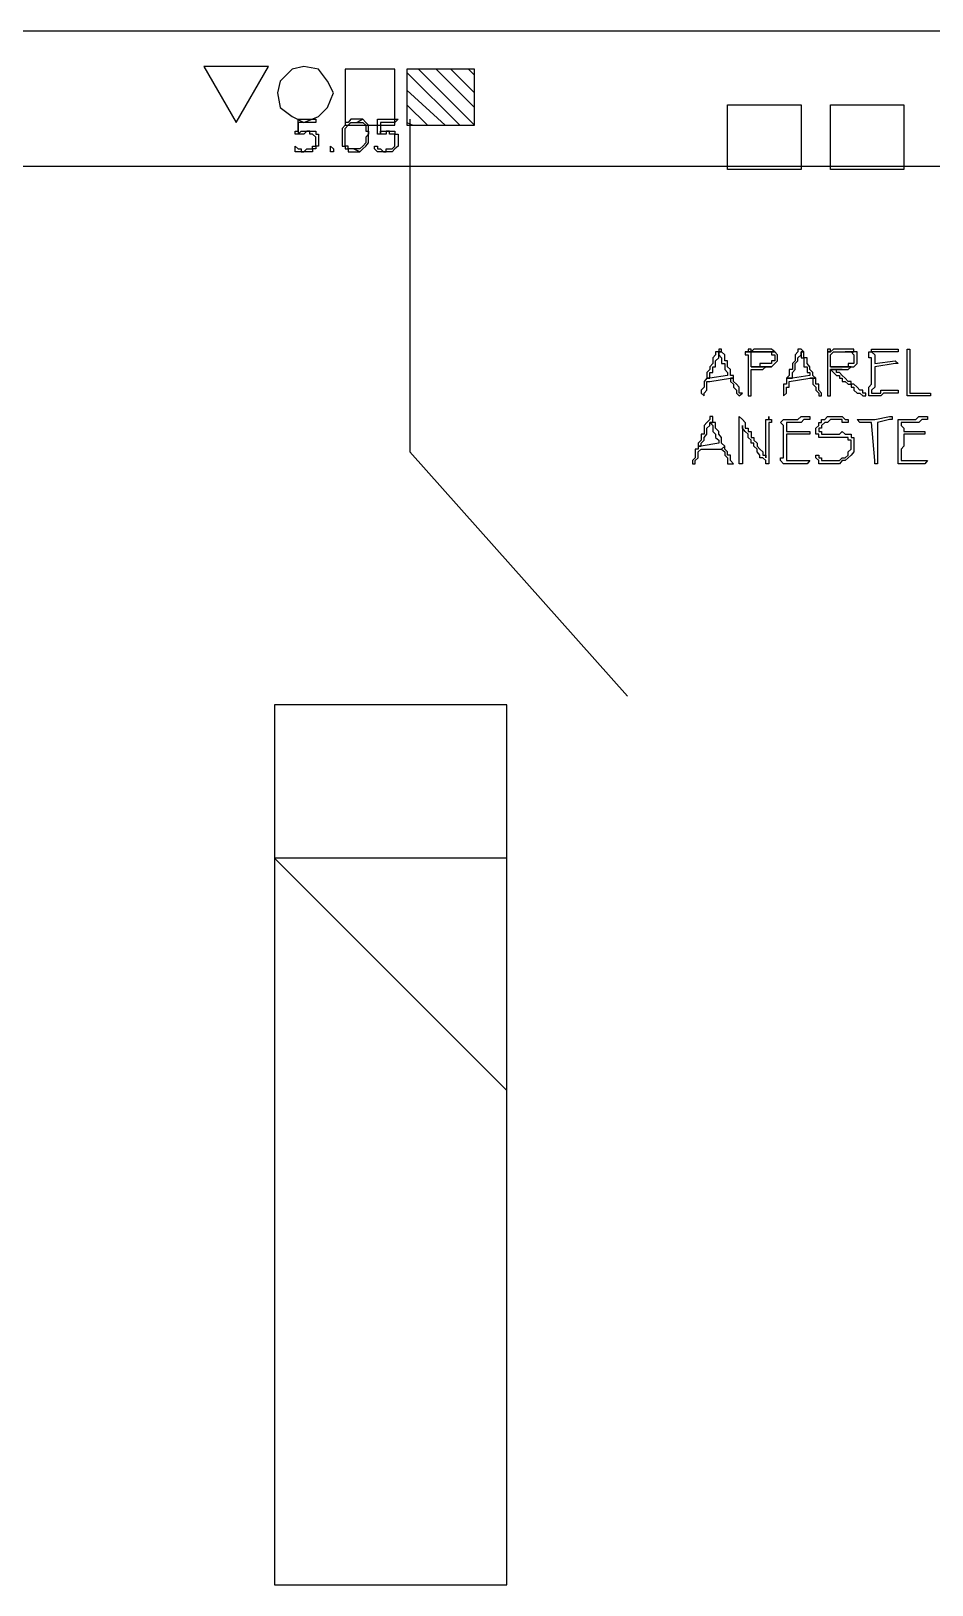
# Model space of a CAD drawing. Header units: millimetres. Extents: x -518.8 to -461.2, y 3.5 to 44.2.
# Drawn here: x -489.562 to -487.612, y 6.607 to 9.969 of the extents above; entities that cross this region are included whole.
import ezdxf

# ---------------------------------------------------------------- set-up
doc = ezdxf.new("R2010")
doc.units = ezdxf.units.MM
doc.header["$MEASUREMENT"] = 0
for name, color, linetype in [('-82', 7, 'Continuous'), ('10', 10, 'Continuous'), ('151', 151, 'Continuous'), ('16', 16, 'Continuous'), ('9', 9, 'Continuous'), ('MYSOLIDS', 7, 'Continuous')]:
    doc.layers.add(name, color=color, linetype=linetype)

msp = doc.modelspace()

# ---------------------------------------------------------------- linework, layer by layer
at = {"layer": '-82'}
for points in [[(-488.7421, 9.7782), (-488.7421, 9.0586), (-488.2714, 8.53), (-488.2714, 8.53), (-488.7421, 9.0586)], [(-489.0354, 8.5112), (-489.0354, 6.6075), (-488.5324, 6.6075), (-488.5324, 8.5112), (-489.0354, 8.5112)], [(-488.5324, 8.1797), (-489.0354, 8.1797), (-489.0354, 8.1797), (-488.5324, 7.6774)]]:
    msp.add_lwpolyline(points, dxfattribs=at)
at = {"layer": '10'}
msp.add_lwpolyline([(-486.3489, 9.9691), (-491.4098, 9.9691)], dxfattribs=at)
at = {"layer": '151'}
for points in [[(-488.0549, 9.8097), (-487.8955, 9.8097), (-487.8955, 9.6699), (-488.0549, 9.6699), (-488.0549, 9.8097)], [(-487.8316, 9.8097), (-487.673, 9.8097), (-487.673, 9.6699), (-487.8316, 9.6699), (-487.8316, 9.8097)]]:
    msp.add_lwpolyline(points, dxfattribs=at)
at = {"layer": '16'}
msp.add_lwpolyline([(-486.2978, 9.6759), (-491.4609, 9.6759)], dxfattribs=at)
at = {"layer": '9'}
for points in [[(-489.1181, 9.7714), (-489.0481, 9.8924), (-489.188, 9.8924), (-489.1181, 9.7714)], [(-488.9714, 9.7714), (-488.9399, 9.7842), (-488.9203, 9.8037), (-488.9075, 9.8353), (-488.9203, 9.8609), (-488.9399, 9.8864), (-488.9714, 9.8924), (-488.997, 9.8864), (-489.0226, 9.8609), (-489.0286, 9.8353), (-489.0226, 9.8037), (-488.997, 9.7842), (-488.9714, 9.7714)], [(-488.882, 9.8864), (-488.882, 9.7654), (-488.7745, 9.7654), (-488.7745, 9.8864), (-488.882, 9.8864)], [(-488.7489, 9.8864), (-488.7489, 9.7654), (-488.6023, 9.7654), (-488.6023, 9.8864), (-488.7489, 9.8864)], [(-488.7233, 9.8864), (-488.6023, 9.7654)], [(-488.685, 9.8864), (-488.6023, 9.8037)], [(-488.6534, 9.8864), (-488.6023, 9.8353)], [(-488.6151, 9.8864), (-488.6023, 9.8736)], [(-488.7489, 9.8797), (-488.6339, 9.7654)], [(-488.7489, 9.8413), (-488.6662, 9.7654)], [(-488.7489, 9.8097), (-488.7038, 9.7654)], [(-488.7489, 9.7714), (-488.7361, 9.7654)]]:
    msp.add_lwpolyline(points, dxfattribs=at)
at = {"layer": 'MYSOLIDS'}
for points in [[(-488.9842, 9.7714), (-488.9842, 9.7714), (-488.9842, 9.7654), (-488.9842, 9.7654), (-488.9842, 9.7586), (-488.9842, 9.7526), (-488.9842, 9.7526), (-488.9842, 9.7526), (-488.9842, 9.7458), (-488.9775, 9.7526), (-488.9775, 9.7526), (-488.9714, 9.7526), (-488.9714, 9.7526), (-488.9714, 9.7526), (-488.9654, 9.7526), (-488.9654, 9.7526), (-488.9654, 9.7526), (-488.9587, 9.7526), (-488.9527, 9.7526), (-488.9527, 9.7526), (-488.9527, 9.7526), (-488.9459, 9.7526), (-488.9459, 9.7458), (-488.9459, 9.7458), (-488.9399, 9.7458), (-488.9399, 9.7398), (-488.9399, 9.7398), (-488.9399, 9.733), (-488.9399, 9.733), (-488.9399, 9.727), (-488.9399, 9.727), (-488.9399, 9.7203), (-488.9399, 9.7203), (-488.9459, 9.7203), (-488.9459, 9.7142), (-488.9459, 9.7142), (-488.9459, 9.7142), (-488.9527, 9.7142), (-488.9527, 9.7082), (-488.9587, 9.7082), (-488.9587, 9.7082), (-488.9654, 9.7082), (-488.9654, 9.7082), (-488.9714, 9.7082), (-488.9714, 9.7082), (-488.9775, 9.7082), (-488.9775, 9.7082), (-488.9842, 9.7082), (-488.9842, 9.7082), (-488.9842, 9.7082), (-488.9902, 9.7082), (-488.9902, 9.7142), (-488.9902, 9.7142), (-488.9902, 9.7203), (-488.9902, 9.7203), (-488.9902, 9.7203), (-488.9902, 9.7203), (-488.9842, 9.7142), (-488.9842, 9.7142), (-488.9842, 9.7142), (-488.9842, 9.7142), (-488.9842, 9.7142), (-488.9775, 9.7142), (-488.9775, 9.7142), (-488.9775, 9.7082), (-488.9714, 9.7082), (-488.9714, 9.7082), (-488.9714, 9.7082), (-488.9654, 9.7142), (-488.9654, 9.7142), (-488.9587, 9.7142), (-488.9587, 9.7142), (-488.9527, 9.7142), (-488.9527, 9.7142), (-488.9527, 9.7203), (-488.9459, 9.7203), (-488.9459, 9.727), (-488.9459, 9.727), (-488.9459, 9.733), (-488.9459, 9.733), (-488.9459, 9.7398), (-488.9459, 9.7398), (-488.9459, 9.7398), (-488.9527, 9.7458), (-488.9527, 9.7458), (-488.9527, 9.7458), (-488.9527, 9.7458), (-488.9587, 9.7458), (-488.9587, 9.7526), (-488.9654, 9.7526), (-488.9654, 9.7526), (-488.9714, 9.7458), (-488.9714, 9.7458), (-488.9714, 9.7458), (-488.9775, 9.7458), (-488.9775, 9.7458), (-488.9842, 9.7458), (-488.9842, 9.7458), (-488.9842, 9.7458), (-488.9842, 9.7458), (-488.9842, 9.7458), (-488.9842, 9.7458), (-488.9902, 9.7458), (-488.9902, 9.7458), (-488.9902, 9.7458), (-488.9902, 9.7526), (-488.9842, 9.7526), (-488.9842, 9.7586), (-488.9842, 9.7586), (-488.9842, 9.7654), (-488.9842, 9.7714), (-488.9842, 9.7714), (-488.9842, 9.7714), (-488.9842, 9.7714), (-488.9842, 9.7782), (-488.9842, 9.7782), (-488.9842, 9.7782), (-488.9775, 9.7782), (-488.9775, 9.7782), (-488.9714, 9.7782), (-488.9714, 9.7782), (-488.9654, 9.7782), (-488.9654, 9.7782), (-488.9587, 9.7782), (-488.9587, 9.7782), (-488.9527, 9.7782), (-488.9527, 9.7782), (-488.9459, 9.7782), (-488.9459, 9.7782), (-488.9459, 9.7782), (-488.9459, 9.7782), (-488.9459, 9.7782), (-488.9459, 9.7782), (-488.9459, 9.7782), (-488.9459, 9.7782), (-488.9459, 9.7714), (-488.9459, 9.7714), (-488.9527, 9.7714), (-488.9527, 9.7714), (-488.9587, 9.7714), (-488.9587, 9.7714), (-488.9654, 9.7714), (-488.9714, 9.7714), (-488.9714, 9.7714), (-488.9775, 9.7714), (-488.9775, 9.7714), (-488.9842, 9.7714), (-488.9842, 9.7714), (-488.9842, 9.7714), (-488.9842, 9.7714)], [(-488.8572, 9.7782), (-488.8572, 9.7782), (-488.8632, 9.7782), (-488.8632, 9.7782), (-488.8699, 9.7782), (-488.8699, 9.7782), (-488.876, 9.7714), (-488.876, 9.7714), (-488.882, 9.7714), (-488.882, 9.7654), (-488.882, 9.7654), (-488.882, 9.7654), (-488.8887, 9.7586), (-488.8887, 9.7586), (-488.8887, 9.7586), (-488.8887, 9.7526), (-488.8887, 9.7526), (-488.8887, 9.7458), (-488.8887, 9.7458), (-488.8887, 9.7398), (-488.8887, 9.7398), (-488.8887, 9.733), (-488.8887, 9.733), (-488.8887, 9.727), (-488.8887, 9.727), (-488.8887, 9.7203), (-488.882, 9.7203), (-488.882, 9.7203), (-488.882, 9.7142), (-488.882, 9.7142), (-488.876, 9.7142), (-488.876, 9.7082), (-488.8699, 9.7082), (-488.8699, 9.7082), (-488.8699, 9.7082), (-488.8632, 9.7082), (-488.8632, 9.7082), (-488.8572, 9.7082), (-488.8572, 9.7082), (-488.8504, 9.7082), (-488.8504, 9.7082), (-488.8504, 9.7082), (-488.8632, 9.7142), (-488.8632, 9.7142), (-488.8632, 9.7142), (-488.8699, 9.7142), (-488.8699, 9.7142), (-488.876, 9.7142), (-488.876, 9.7142), (-488.876, 9.7203), (-488.882, 9.7203), (-488.882, 9.727), (-488.882, 9.727), (-488.882, 9.727), (-488.882, 9.733), (-488.882, 9.7398), (-488.882, 9.7398), (-488.882, 9.7398), (-488.882, 9.7458), (-488.882, 9.7458), (-488.882, 9.7526), (-488.882, 9.7526), (-488.882, 9.7586), (-488.882, 9.7586), (-488.876, 9.7654), (-488.876, 9.7654), (-488.876, 9.7654), (-488.876, 9.7654), (-488.8699, 9.7714), (-488.8699, 9.7714), (-488.8699, 9.7714), (-488.8632, 9.7714), (-488.8632, 9.7714), (-488.8572, 9.7714), (-488.8444, 9.7782), (-488.8444, 9.7782), (-488.8444, 9.7782), (-488.8504, 9.7782), (-488.8504, 9.7782), (-488.8572, 9.7782), (-488.8572, 9.7782)], [(-488.8444, 9.7782), (-488.8572, 9.7714), (-488.8572, 9.7714), (-488.8504, 9.7714), (-488.8504, 9.7714), (-488.8444, 9.7714), (-488.8444, 9.7714), (-488.8376, 9.7654), (-488.8376, 9.7654), (-488.8376, 9.7654), (-488.8376, 9.7586), (-488.8376, 9.7586), (-488.8376, 9.7526), (-488.8316, 9.7526), (-488.8316, 9.7458), (-488.8316, 9.7458), (-488.8316, 9.7458), (-488.8376, 9.7398), (-488.8376, 9.7398), (-488.8376, 9.733), (-488.8376, 9.733), (-488.8376, 9.733), (-488.8376, 9.727), (-488.8376, 9.727), (-488.8444, 9.7203), (-488.8444, 9.7203), (-488.8444, 9.7203), (-488.8504, 9.7142), (-488.8504, 9.7142), (-488.8504, 9.7142), (-488.8572, 9.7142), (-488.8572, 9.7142), (-488.8632, 9.7142), (-488.8504, 9.7082), (-488.8444, 9.7142), (-488.8444, 9.7142), (-488.8444, 9.7142), (-488.8376, 9.7203), (-488.8376, 9.7203), (-488.8376, 9.7203), (-488.8316, 9.727), (-488.8316, 9.727), (-488.8316, 9.733), (-488.8316, 9.733), (-488.8316, 9.7398), (-488.8316, 9.7398), (-488.8316, 9.7458), (-488.8316, 9.7458), (-488.8316, 9.7526), (-488.8316, 9.7526), (-488.8316, 9.7586), (-488.8316, 9.7586), (-488.8316, 9.7654), (-488.8316, 9.7654), (-488.8376, 9.7714), (-488.8376, 9.7714), (-488.8376, 9.7714), (-488.8376, 9.7714), (-488.8444, 9.7782), (-488.8444, 9.7782)], [(-488.806, 9.7714), (-488.806, 9.7714), (-488.806, 9.7654), (-488.806, 9.7654), (-488.806, 9.7586), (-488.806, 9.7526), (-488.806, 9.7526), (-488.806, 9.7526), (-488.806, 9.7458), (-488.806, 9.7526), (-488.806, 9.7526), (-488.7993, 9.7526), (-488.7993, 9.7526), (-488.7933, 9.7526), (-488.7933, 9.7526), (-488.7865, 9.7526), (-488.7865, 9.7526), (-488.7865, 9.7526), (-488.7805, 9.7526), (-488.7805, 9.7526), (-488.7745, 9.7526), (-488.7745, 9.7526), (-488.7745, 9.7458), (-488.7677, 9.7458), (-488.7677, 9.7458), (-488.7677, 9.7398), (-488.7677, 9.7398), (-488.7677, 9.733), (-488.7677, 9.733), (-488.7677, 9.727), (-488.7677, 9.727), (-488.7677, 9.7203), (-488.7677, 9.7203), (-488.7677, 9.7203), (-488.7745, 9.7142), (-488.7745, 9.7142), (-488.7745, 9.7142), (-488.7745, 9.7142), (-488.7805, 9.7082), (-488.7805, 9.7082), (-488.7865, 9.7082), (-488.7865, 9.7082), (-488.7933, 9.7082), (-488.7933, 9.7082), (-488.7993, 9.7082), (-488.7993, 9.7082), (-488.806, 9.7082), (-488.806, 9.7082), (-488.8121, 9.7082), (-488.8121, 9.7082), (-488.8121, 9.7082), (-488.8188, 9.7142), (-488.8188, 9.7142), (-488.8188, 9.7203), (-488.8188, 9.7203), (-488.8121, 9.7203), (-488.8121, 9.7203), (-488.8121, 9.7142), (-488.8121, 9.7142), (-488.8121, 9.7142), (-488.8121, 9.7142), (-488.806, 9.7142), (-488.806, 9.7142), (-488.806, 9.7142), (-488.7993, 9.7082), (-488.7993, 9.7082), (-488.7993, 9.7082), (-488.7933, 9.7082), (-488.7933, 9.7142), (-488.7865, 9.7142), (-488.7865, 9.7142), (-488.7805, 9.7142), (-488.7805, 9.7142), (-488.7805, 9.7142), (-488.7745, 9.7203), (-488.7745, 9.7203), (-488.7745, 9.727), (-488.7745, 9.727), (-488.7745, 9.733), (-488.7745, 9.733), (-488.7745, 9.7398), (-488.7745, 9.7398), (-488.7745, 9.7398), (-488.7745, 9.7458), (-488.7745, 9.7458), (-488.7805, 9.7458), (-488.7805, 9.7458), (-488.7865, 9.7458), (-488.7865, 9.7526), (-488.7865, 9.7526), (-488.7933, 9.7526), (-488.7933, 9.7458), (-488.7993, 9.7458), (-488.7993, 9.7458), (-488.7993, 9.7458), (-488.806, 9.7458), (-488.806, 9.7458), (-488.806, 9.7458), (-488.8121, 9.7458), (-488.8121, 9.7458), (-488.8121, 9.7458), (-488.8121, 9.7458), (-488.8121, 9.7458), (-488.8121, 9.7458), (-488.8121, 9.7458), (-488.8121, 9.7526), (-488.8121, 9.7526), (-488.8121, 9.7586), (-488.8121, 9.7586), (-488.8121, 9.7654), (-488.8121, 9.7714), (-488.8121, 9.7714), (-488.8121, 9.7714), (-488.8121, 9.7714), (-488.8121, 9.7782), (-488.8121, 9.7782), (-488.806, 9.7782), (-488.806, 9.7782), (-488.7993, 9.7782), (-488.7993, 9.7782), (-488.7933, 9.7782), (-488.7933, 9.7782), (-488.7865, 9.7782), (-488.7865, 9.7782), (-488.7805, 9.7782), (-488.7805, 9.7782), (-488.7805, 9.7782), (-488.7745, 9.7782), (-488.7745, 9.7782), (-488.7745, 9.7782), (-488.7677, 9.7782), (-488.7677, 9.7782), (-488.7677, 9.7782), (-488.7677, 9.7782), (-488.7677, 9.7782), (-488.7745, 9.7714), (-488.7745, 9.7714), (-488.7745, 9.7714), (-488.7805, 9.7714), (-488.7805, 9.7714), (-488.7865, 9.7714), (-488.7933, 9.7714), (-488.7993, 9.7714), (-488.7993, 9.7714), (-488.806, 9.7714), (-488.806, 9.7714), (-488.806, 9.7714), (-488.806, 9.7714), (-488.806, 9.7714), (-488.806, 9.7714)], [(-488.9143, 9.7082), (-488.9143, 9.7082), (-488.9143, 9.7082), (-488.9143, 9.7142), (-488.9143, 9.7142), (-488.9143, 9.7142), (-488.9143, 9.7142), (-488.9143, 9.7203), (-488.9143, 9.7203), (-488.9075, 9.7142), (-488.9075, 9.7142), (-488.9075, 9.7142), (-488.9075, 9.7142), (-488.9075, 9.7082), (-488.9075, 9.7082), (-488.9143, 9.7082), (-488.9143, 9.7082), (-488.9143, 9.7082), (-488.9143, 9.7082), (-488.9143, 9.7082)], [(-488.0737, 9.2812), (-488.0737, 9.2812), (-488.0737, 9.2812), (-488.0737, 9.2812), (-488.0737, 9.2751), (-488.0805, 9.2751), (-488.0805, 9.2684), (-488.0865, 9.2624), (-488.0865, 9.2556), (-488.0865, 9.2496), (-488.0933, 9.2428), (-488.0933, 9.2368), (-488.0933, 9.2368), (-488.0933, 9.2368), (-488.0993, 9.2308), (-488.0993, 9.224), (-488.0993, 9.218), (-488.0933, 9.218), (-488.0933, 9.224), (-488.0933, 9.2308), (-488.0865, 9.2308), (-488.0865, 9.2368), (-488.0865, 9.2428), (-488.0865, 9.2428), (-488.0805, 9.2428), (-488.0805, 9.2496), (-488.0805, 9.2556), (-488.0805, 9.2556), (-488.0737, 9.2624), (-488.0737, 9.2684), (-488.0737, 9.2751), (-488.0677, 9.2751), (-488.0677, 9.2751), (-488.0677, 9.2812), (-488.0737, 9.2812), (-488.0737, 9.2812)], [(-488.0098, 9.2812), (-488.0098, 9.2812), (-488.0098, 9.2751), (-488.0166, 9.2751), (-488.0166, 9.2751), (-487.9722, 9.2751), (-487.9722, 9.2751), (-487.9654, 9.2751), (-487.9594, 9.2751), (-487.9594, 9.2684), (-487.9594, 9.2684), (-487.9527, 9.2684), (-487.9527, 9.2624), (-487.9527, 9.2624), (-487.9527, 9.2556), (-487.9594, 9.2556), (-487.9594, 9.2496), (-487.9654, 9.2496), (-487.9654, 9.2496), (-487.9722, 9.2496), (-487.9722, 9.2496), (-487.9782, 9.2496), (-487.985, 9.2496), (-487.985, 9.2428), (-487.991, 9.2428), (-487.9978, 9.2428), (-488.0038, 9.2428), (-487.9594, 9.2428), (-487.9594, 9.2428), (-487.9527, 9.2496), (-487.9527, 9.2496), (-487.9466, 9.2556), (-487.9466, 9.2556), (-487.9466, 9.2624), (-487.9466, 9.2684), (-487.9466, 9.2684), (-487.9527, 9.2751), (-487.9527, 9.2751), (-487.9527, 9.2751), (-488.0038, 9.2751), (-488.0038, 9.2812), (-488.0098, 9.2812), (-488.0098, 9.2812)], [(-487.9722, 9.2812), (-487.9782, 9.2812), (-487.985, 9.2812), (-487.985, 9.2812), (-487.991, 9.2812), (-487.9978, 9.2812), (-487.9978, 9.2812), (-488.0038, 9.2751), (-487.9527, 9.2751), (-487.9594, 9.2812), (-487.9654, 9.2812), (-487.9654, 9.2812), (-487.9722, 9.2812), (-487.9722, 9.2812)], [(-487.8955, 9.2812), (-487.8955, 9.2812), (-487.8955, 9.2812), (-487.9023, 9.2812), (-487.9023, 9.2751), (-487.9023, 9.2751), (-487.9083, 9.2684), (-487.9083, 9.2624), (-487.9083, 9.2556), (-487.9143, 9.2496), (-487.9143, 9.2428), (-487.9143, 9.2368), (-487.9143, 9.2368), (-487.9211, 9.2368), (-487.9211, 9.2308), (-487.9211, 9.224), (-487.9271, 9.218), (-487.9143, 9.218), (-487.9143, 9.224), (-487.9143, 9.2308), (-487.9143, 9.2308), (-487.9083, 9.2368), (-487.9083, 9.2428), (-487.9083, 9.2428), (-487.9083, 9.2428), (-487.9083, 9.2496), (-487.9023, 9.2556), (-487.9023, 9.2556), (-487.9023, 9.2624), (-487.8955, 9.2684), (-487.8955, 9.2751), (-487.8895, 9.2751), (-487.8895, 9.2751), (-487.8955, 9.2812), (-487.8955, 9.2812), (-487.8955, 9.2812)], [(-487.8, 9.2812), (-487.8, 9.2812), (-487.8, 9.2812), (-487.8068, 9.2812), (-487.8128, 9.2812), (-487.8128, 9.2812), (-487.8128, 9.2812), (-487.8188, 9.2812), (-487.8256, 9.2812), (-487.8316, 9.2751), (-487.8384, 9.2751), (-487.8384, 9.1857), (-487.8384, 9.1797), (-487.8316, 9.1797), (-487.8316, 9.1797), (-487.8316, 9.1857), (-487.8316, 9.1857), (-487.8316, 9.2368), (-487.8068, 9.2368), (-487.8, 9.2368), (-487.8, 9.2368), (-487.794, 9.2368), (-487.7872, 9.2428), (-487.7872, 9.2428), (-487.8316, 9.2428), (-487.8316, 9.2684), (-487.8316, 9.2684), (-487.8256, 9.2751), (-487.8188, 9.2751), (-487.8128, 9.2751), (-487.8128, 9.2751), (-487.8068, 9.2751), (-487.8, 9.2751), (-487.8, 9.2751), (-487.7812, 9.2751), (-487.7812, 9.2751), (-487.7812, 9.2812), (-487.7872, 9.2812), (-487.794, 9.2812), (-487.8, 9.2812), (-487.8, 9.2812)], [(-487.8316, 9.2812), (-487.8384, 9.2812), (-487.8384, 9.2751), (-487.8316, 9.2751), (-487.8316, 9.2812), (-487.8316, 9.2812), (-487.8316, 9.2812)], [(-487.7361, 9.2496), (-487.6918, 9.2556), (-487.6918, 9.2556), (-487.6918, 9.2556), (-487.6918, 9.2556), (-487.6857, 9.2496), (-487.6857, 9.2496), (-487.6918, 9.2496), (-487.6918, 9.2496), (-487.6918, 9.2496), (-487.6918, 9.2496), (-487.7361, 9.2428), (-487.7361, 9.2368), (-487.7361, 9.2368), (-487.7361, 9.2368), (-487.7361, 9.2368), (-487.7361, 9.2308), (-487.7361, 9.2308), (-487.7361, 9.224), (-487.7361, 9.218), (-487.7361, 9.218), (-487.7361, 9.2112), (-487.7361, 9.2112), (-487.7361, 9.2052), (-487.7361, 9.1985), (-487.7429, 9.1924), (-487.7429, 9.1857), (-487.7429, 9.1857), (-487.7361, 9.1857), (-487.7301, 9.1857), (-487.7233, 9.1857), (-487.7233, 9.1924), (-487.7173, 9.1924), (-487.7113, 9.1924), (-487.7113, 9.1924), (-487.7045, 9.1924), (-487.6985, 9.1924), (-487.6985, 9.1924), (-487.6918, 9.1924), (-487.6918, 9.1924), (-487.6857, 9.1924), (-487.6857, 9.1924), (-487.6857, 9.1857), (-487.6857, 9.1857), (-487.6857, 9.1857), (-487.6918, 9.1857), (-487.6985, 9.1857), (-487.6985, 9.1857), (-487.7045, 9.1857), (-487.7045, 9.1857), (-487.7113, 9.1857), (-487.7173, 9.1857), (-487.7233, 9.1797), (-487.7233, 9.1797), (-487.7301, 9.1797), (-487.7361, 9.1797), (-487.7361, 9.1797), (-487.7429, 9.1797), (-487.7429, 9.1797), (-487.7489, 9.1797), (-487.7489, 9.1797), (-487.7489, 9.1857), (-487.7489, 9.1857), (-487.7489, 9.1924), (-487.7489, 9.1924), (-487.7489, 9.1985), (-487.7489, 9.1985), (-487.7429, 9.2052), (-487.7429, 9.2112), (-487.7429, 9.218), (-487.7429, 9.218), (-487.7429, 9.224), (-487.7429, 9.2308), (-487.7429, 9.2308), (-487.7429, 9.2368), (-487.7429, 9.2428), (-487.7429, 9.2428), (-487.7429, 9.2496), (-487.7429, 9.2556), (-487.7429, 9.2624), (-487.7489, 9.2624), (-487.7489, 9.2684), (-487.7489, 9.2751), (-487.7489, 9.2751), (-487.7489, 9.2751), (-487.7429, 9.2751), (-487.7429, 9.2751), (-487.7429, 9.2812), (-487.7429, 9.2812), (-487.7361, 9.2812), (-487.7301, 9.2812), (-487.7233, 9.2812), (-487.7233, 9.2812), (-487.7233, 9.2812), (-487.7173, 9.2812), (-487.7173, 9.2812), (-487.7113, 9.2812), (-487.7045, 9.2812), (-487.6985, 9.2812), (-487.6985, 9.2812), (-487.6918, 9.2812), (-487.6918, 9.2812), (-487.6918, 9.2812), (-487.6857, 9.2812), (-487.6857, 9.2812), (-487.6857, 9.2812), (-487.6857, 9.2812), (-487.6857, 9.2751), (-487.6857, 9.2751), (-487.6918, 9.2751), (-487.6918, 9.2751), (-487.6985, 9.2751), (-487.7045, 9.2751), (-487.7113, 9.2751), (-487.7173, 9.2751), (-487.7233, 9.2751), (-487.7301, 9.2751), (-487.7301, 9.2751), (-487.7361, 9.2751), (-487.7429, 9.2751), (-487.7361, 9.2684), (-487.7361, 9.2624), (-487.7361, 9.2624), (-487.7361, 9.2556), (-487.7361, 9.2496), (-487.7361, 9.2496), (-487.7361, 9.2496), (-487.7361, 9.2496), (-487.7361, 9.2496)], [(-487.6602, 9.1857), (-487.6534, 9.1857), (-487.6474, 9.1857), (-487.6474, 9.1857), (-487.6406, 9.1857), (-487.6346, 9.1857), (-487.6346, 9.1857), (-487.6278, 9.1857), (-487.6218, 9.1857), (-487.6158, 9.1857), (-487.6158, 9.1857), (-487.6158, 9.1857), (-487.6158, 9.1857), (-487.6158, 9.1857), (-487.6158, 9.1857), (-487.6158, 9.1857), (-487.6158, 9.1797), (-487.6218, 9.1797), (-487.6278, 9.1797), (-487.6278, 9.1797), (-487.6278, 9.1797), (-487.6346, 9.1797), (-487.6406, 9.1797), (-487.6474, 9.1797), (-487.6474, 9.1797), (-487.6534, 9.1797), (-487.6602, 9.1797), (-487.6602, 9.1797), (-487.6602, 9.1797), (-487.6662, 9.1797), (-487.6662, 9.1797), (-487.6662, 9.1857), (-487.6662, 9.1857), (-487.6662, 9.1924), (-487.6662, 9.1924), (-487.6662, 9.1924), (-487.6662, 9.1985), (-487.6662, 9.2052), (-487.6662, 9.2112), (-487.6662, 9.2112), (-487.6662, 9.218), (-487.6662, 9.224), (-487.6662, 9.224), (-487.6662, 9.2308), (-487.6662, 9.2368), (-487.6662, 9.2368), (-487.6662, 9.2428), (-487.6662, 9.2496), (-487.6662, 9.2496), (-487.6662, 9.2556), (-487.6662, 9.2624), (-487.6662, 9.2684), (-487.6662, 9.2684), (-487.6662, 9.2751), (-487.6662, 9.2751), (-487.6662, 9.2812), (-487.6662, 9.2812), (-487.6602, 9.2812), (-487.6602, 9.2812), (-487.6602, 9.2812), (-487.6602, 9.2812), (-487.6602, 9.2751), (-487.6602, 9.2751), (-487.6602, 9.2751), (-487.6602, 9.2684), (-487.6602, 9.2624), (-487.6602, 9.2624), (-487.6602, 9.2556), (-487.6602, 9.2496), (-487.6602, 9.2496), (-487.6602, 9.2428), (-487.6602, 9.2368), (-487.6602, 9.2308), (-487.6602, 9.2308), (-487.6602, 9.224), (-487.6602, 9.224), (-487.6602, 9.218), (-487.6602, 9.2112), (-487.6602, 9.2052), (-487.6602, 9.2052), (-487.6602, 9.2052), (-487.6602, 9.1985), (-487.6602, 9.1924), (-487.6602, 9.1857), (-487.6602, 9.1857), (-487.6602, 9.1857), (-487.6602, 9.1857), (-487.6602, 9.1857)], [(-488.0677, 9.2751), (-488.0737, 9.2751), (-488.0737, 9.2684), (-488.0677, 9.2624), (-488.0677, 9.2624), (-488.0677, 9.2556), (-488.0677, 9.2496), (-488.0609, 9.2496), (-488.0609, 9.2428), (-488.0609, 9.2428), (-488.0609, 9.2368), (-488.0549, 9.2308), (-488.0549, 9.2308), (-488.0549, 9.224), (-488.0933, 9.218), (-488.0993, 9.218), (-488.0993, 9.218), (-488.1053, 9.2112), (-488.1053, 9.2052), (-488.1053, 9.2052), (-488.1053, 9.2052), (-488.1053, 9.1985), (-488.1121, 9.1924), (-488.1121, 9.1857), (-488.1121, 9.1857), (-488.1121, 9.1857), (-488.1053, 9.1797), (-488.1053, 9.1797), (-488.1053, 9.1857), (-488.1053, 9.1857), (-488.0993, 9.1924), (-488.0993, 9.1985), (-488.0993, 9.1985), (-488.0993, 9.2052), (-488.0993, 9.2112), (-488.0933, 9.2112), (-488.0481, 9.218), (-488.0421, 9.218), (-488.0421, 9.224), (-488.0481, 9.224), (-488.0481, 9.2308), (-488.0481, 9.2368), (-488.0481, 9.2368), (-488.0549, 9.2428), (-488.0549, 9.2428), (-488.0549, 9.2496), (-488.0549, 9.2556), (-488.0609, 9.2556), (-488.0609, 9.2624), (-488.0609, 9.2624), (-488.0609, 9.2624), (-488.0609, 9.2684), (-488.0677, 9.2751), (-488.0677, 9.2751)], [(-488.0166, 9.2751), (-488.0166, 9.2684), (-488.0098, 9.2684), (-488.0098, 9.2684), (-488.0098, 9.2624), (-488.0098, 9.2556), (-488.0098, 9.2496), (-488.0098, 9.2496), (-488.0098, 9.2428), (-488.0098, 9.2368), (-488.0098, 9.2368), (-488.0098, 9.2308), (-488.0098, 9.224), (-488.0098, 9.218), (-488.0098, 9.218), (-488.0098, 9.2112), (-488.0098, 9.2052), (-488.0098, 9.1985), (-488.0098, 9.1985), (-488.0098, 9.1924), (-488.0098, 9.1857), (-488.0098, 9.1857), (-488.0098, 9.1797), (-488.0098, 9.1797), (-488.0038, 9.1797), (-488.0038, 9.1857), (-488.0038, 9.1857), (-488.0038, 9.1924), (-488.0038, 9.1985), (-488.0038, 9.1985), (-488.0038, 9.2052), (-488.0038, 9.2112), (-488.0038, 9.2112), (-488.0038, 9.218), (-488.0038, 9.224), (-488.0038, 9.2308), (-488.0038, 9.2308), (-488.0038, 9.2368), (-488.0038, 9.2368), (-488.0038, 9.2368), (-487.9978, 9.2368), (-487.9978, 9.2368), (-487.991, 9.2368), (-487.985, 9.2368), (-487.9782, 9.2368), (-487.9722, 9.2428), (-487.9722, 9.2428), (-487.9654, 9.2428), (-487.9654, 9.2428), (-487.9594, 9.2428), (-488.0038, 9.2428), (-488.0038, 9.2496), (-488.0038, 9.2496), (-488.0038, 9.2556), (-488.0038, 9.2556), (-488.0038, 9.2624), (-488.0038, 9.2684), (-488.0038, 9.2684), (-488.0038, 9.2751), (-487.9978, 9.2751), (-487.991, 9.2751), (-487.985, 9.2751), (-487.985, 9.2751), (-487.985, 9.2751), (-487.9782, 9.2751), (-487.9722, 9.2751), (-488.0166, 9.2751), (-488.0166, 9.2751)], [(-487.8895, 9.2751), (-487.8955, 9.2751), (-487.8955, 9.2684), (-487.8955, 9.2624), (-487.8895, 9.2624), (-487.8895, 9.2556), (-487.8895, 9.2496), (-487.8895, 9.2496), (-487.8895, 9.2428), (-487.8827, 9.2428), (-487.8827, 9.2368), (-487.8827, 9.2308), (-487.8767, 9.2308), (-487.8767, 9.224), (-487.9143, 9.218), (-487.9271, 9.218), (-487.9271, 9.218), (-487.9271, 9.2112), (-487.9271, 9.2052), (-487.9339, 9.2052), (-487.9339, 9.2052), (-487.9339, 9.1985), (-487.9339, 9.1924), (-487.9339, 9.1857), (-487.9339, 9.1857), (-487.9339, 9.1857), (-487.9339, 9.1797), (-487.9339, 9.1797), (-487.9271, 9.1857), (-487.9271, 9.1857), (-487.9271, 9.1924), (-487.9271, 9.1985), (-487.9211, 9.1985), (-487.9211, 9.2052), (-487.9211, 9.2112), (-487.9211, 9.2112), (-487.8767, 9.218), (-487.8639, 9.218), (-487.8699, 9.224), (-487.8699, 9.224), (-487.8699, 9.2308), (-487.8767, 9.2368), (-487.8767, 9.2368), (-487.8767, 9.2428), (-487.8767, 9.2428), (-487.8827, 9.2496), (-487.8827, 9.2556), (-487.8827, 9.2556), (-487.8827, 9.2624), (-487.8827, 9.2624), (-487.8895, 9.2624), (-487.8895, 9.2684), (-487.8895, 9.2751), (-487.8895, 9.2751)], [(-487.7812, 9.2751), (-487.8, 9.2751), (-487.794, 9.2751), (-487.794, 9.2751), (-487.7872, 9.2751), (-487.7812, 9.2684), (-487.7812, 9.2684), (-487.7812, 9.2684), (-487.7812, 9.2624), (-487.7812, 9.2624), (-487.7812, 9.2556), (-487.7812, 9.2496), (-487.7872, 9.2496), (-487.794, 9.2496), (-487.794, 9.2496), (-487.794, 9.2428), (-487.8, 9.2428), (-487.8, 9.2428), (-487.8068, 9.2428), (-487.8128, 9.2428), (-487.8188, 9.2428), (-487.8256, 9.2428), (-487.8316, 9.2428), (-487.7872, 9.2428), (-487.7812, 9.2428), (-487.7812, 9.2428), (-487.7812, 9.2428), (-487.7745, 9.2496), (-487.7745, 9.2496), (-487.7745, 9.2556), (-487.7745, 9.2624), (-487.7745, 9.2624), (-487.7745, 9.2684), (-487.7745, 9.2751), (-487.7812, 9.2751), (-487.7812, 9.2751)], [(-488.0421, 9.218), (-488.0481, 9.218), (-488.0481, 9.218), (-488.0481, 9.2112), (-488.0421, 9.2052), (-488.0421, 9.1985), (-488.0421, 9.1985), (-488.0354, 9.1924), (-488.0354, 9.1857), (-488.0354, 9.1857), (-488.0293, 9.1797), (-488.0293, 9.1797), (-488.0293, 9.1797), (-488.0226, 9.1857), (-488.0293, 9.1857), (-488.0293, 9.1924), (-488.0293, 9.1985), (-488.0354, 9.2052), (-488.0354, 9.2052), (-488.0421, 9.2112), (-488.0421, 9.218), (-488.0421, 9.218)], [(-487.8639, 9.218), (-487.8767, 9.218), (-487.8699, 9.218), (-487.8699, 9.2112), (-487.8699, 9.2052), (-487.8639, 9.1985), (-487.8639, 9.1985), (-487.8639, 9.1924), (-487.8572, 9.1857), (-487.8572, 9.1857), (-487.8572, 9.1797), (-487.8511, 9.1797), (-487.8511, 9.1797), (-487.8511, 9.1857), (-487.8511, 9.1857), (-487.8572, 9.1924), (-487.8572, 9.1985), (-487.8572, 9.2052), (-487.8639, 9.2052), (-487.8639, 9.2112), (-487.8639, 9.218), (-487.8639, 9.218)], [(-487.8068, 9.2368), (-487.8316, 9.2368), (-487.8256, 9.2308), (-487.8256, 9.2308), (-487.8188, 9.224), (-487.8128, 9.224), (-487.8128, 9.218), (-487.8068, 9.218), (-487.8068, 9.2112), (-487.8, 9.2112), (-487.794, 9.2052), (-487.794, 9.2052), (-487.7872, 9.2052), (-487.7872, 9.1985), (-487.7812, 9.1985), (-487.7812, 9.1924), (-487.7812, 9.1924), (-487.7745, 9.1857), (-487.7684, 9.1857), (-487.7617, 9.1797), (-487.7617, 9.1797), (-487.7557, 9.1797), (-487.7557, 9.1797), (-487.7557, 9.1797), (-487.7557, 9.1797), (-487.7557, 9.1797), (-487.7557, 9.1857), (-487.7617, 9.1857), (-487.7617, 9.1857), (-487.7617, 9.1924), (-487.7684, 9.1924), (-487.7684, 9.1924), (-487.7745, 9.1985), (-487.7745, 9.1985), (-487.7812, 9.2052), (-487.7872, 9.2052), (-487.7872, 9.2112), (-487.794, 9.2112), (-487.794, 9.2112), (-487.8, 9.218), (-487.8, 9.218), (-487.8068, 9.224), (-487.8068, 9.224), (-487.8128, 9.2308), (-487.8188, 9.2308), (-487.8188, 9.2368), (-487.8188, 9.2368), (-487.8128, 9.2368), (-487.8068, 9.2368), (-487.8068, 9.2368)], [(-488.0865, 9.1225), (-488.0933, 9.1225), (-488.0933, 9.1225), (-488.0865, 9.1157), (-488.0865, 9.1097), (-488.0865, 9.1097), (-488.0865, 9.103), (-488.0805, 9.0969), (-488.0805, 9.0969), (-488.0805, 9.0902), (-488.0805, 9.0902), (-488.0737, 9.0842), (-488.0737, 9.0774), (-488.0737, 9.0774), (-488.1121, 9.0714), (-488.1181, 9.0714), (-488.1181, 9.0646), (-488.1248, 9.0646), (-488.1248, 9.0586), (-488.1248, 9.0518), (-488.1248, 9.0518), (-488.1248, 9.0458), (-488.1308, 9.0398), (-488.1308, 9.0398), (-488.1308, 9.0398), (-488.1308, 9.033), (-488.1248, 9.033), (-488.1248, 9.033), (-488.1248, 9.033), (-488.1248, 9.0398), (-488.1181, 9.0458), (-488.1181, 9.0458), (-488.1181, 9.0518), (-488.1181, 9.0586), (-488.1181, 9.0586), (-488.1121, 9.0646), (-488.0677, 9.0646), (-488.0609, 9.0714), (-488.0609, 9.0714), (-488.0677, 9.0774), (-488.0677, 9.0842), (-488.0677, 9.0842), (-488.0677, 9.0902), (-488.0737, 9.0969), (-488.0737, 9.0969), (-488.0737, 9.103), (-488.0737, 9.103), (-488.0805, 9.1097), (-488.0805, 9.1097), (-488.0805, 9.1097), (-488.0805, 9.1157), (-488.0805, 9.1225), (-488.0865, 9.1225), (-488.0865, 9.1225)], [(-488.0933, 9.1353), (-488.0933, 9.1353), (-488.0933, 9.1353), (-488.0933, 9.1285), (-488.0933, 9.1285), (-488.0993, 9.1225), (-488.0993, 9.1225), (-488.1053, 9.1157), (-488.1053, 9.1097), (-488.1053, 9.0969), (-488.1121, 9.0969), (-488.1121, 9.0902), (-488.1121, 9.0902), (-488.1121, 9.0842), (-488.1181, 9.0774), (-488.1181, 9.0774), (-488.1181, 9.0714), (-488.1121, 9.0714), (-488.1121, 9.0774), (-488.1121, 9.0774), (-488.1053, 9.0842), (-488.1053, 9.0902), (-488.1053, 9.0902), (-488.1053, 9.0902), (-488.0993, 9.0969), (-488.0993, 9.103), (-488.0993, 9.103), (-488.0993, 9.1097), (-488.0933, 9.1157), (-488.0933, 9.1157), (-488.0933, 9.1225), (-488.0865, 9.1225), (-488.0865, 9.1285), (-488.0865, 9.1353), (-488.0933, 9.1353), (-488.0933, 9.1353)], [(-488.0226, 9.1157), (-488.0226, 9.0398), (-488.0226, 9.033), (-488.0226, 9.033), (-488.0293, 9.033), (-488.0293, 9.033), (-488.0293, 9.033), (-488.0293, 9.033), (-488.0293, 9.0398), (-488.0293, 9.0398), (-488.0293, 9.1285), (-488.0293, 9.1285), (-488.0293, 9.1285), (-488.0293, 9.1353), (-488.0293, 9.1353), (-488.0226, 9.1285), (-488.0226, 9.1285), (-488.0226, 9.1285), (-488.0226, 9.1285), (-488.0166, 9.1225), (-488.0166, 9.1157), (-488.0166, 9.1097), (-488.0098, 9.1097), (-488.0098, 9.103), (-488.0038, 9.103), (-488.0038, 9.0969), (-488.0038, 9.0902), (-487.9978, 9.0902), (-487.9978, 9.0842), (-487.9978, 9.0842), (-487.991, 9.0774), (-487.991, 9.0714), (-487.991, 9.0714), (-487.985, 9.0646), (-487.985, 9.0646), (-487.9782, 9.0586), (-487.9782, 9.0518), (-487.9722, 9.0518), (-487.9722, 9.0458), (-487.9722, 9.0458), (-487.9722, 9.0518), (-487.9722, 9.0518), (-487.9722, 9.0586), (-487.9722, 9.0586), (-487.9722, 9.0646), (-487.9722, 9.0714), (-487.9722, 9.0714), (-487.9722, 9.0774), (-487.9722, 9.0842), (-487.9722, 9.0842), (-487.9722, 9.0902), (-487.9722, 9.0969), (-487.9722, 9.103), (-487.9722, 9.103), (-487.9722, 9.1097), (-487.9722, 9.1157), (-487.9722, 9.1225), (-487.9722, 9.1225), (-487.9722, 9.1285), (-487.9722, 9.1285), (-487.9654, 9.1285), (-487.9654, 9.1285), (-487.9654, 9.1353), (-487.9654, 9.1353), (-487.9654, 9.1285), (-487.9654, 9.1285), (-487.9594, 9.1285), (-487.9594, 9.1285), (-487.9594, 9.1225), (-487.9594, 9.1225), (-487.9654, 9.1225), (-487.9654, 9.1157), (-487.9654, 9.1097), (-487.9654, 9.103), (-487.9654, 9.103), (-487.9654, 9.0969), (-487.9654, 9.0902), (-487.9654, 9.0842), (-487.9654, 9.0842), (-487.9654, 9.0774), (-487.9654, 9.0774), (-487.9654, 9.0714), (-487.9654, 9.0646), (-487.9654, 9.0646), (-487.9654, 9.0586), (-487.9654, 9.0518), (-487.9654, 9.0458), (-487.9654, 9.0458), (-487.9654, 9.0398), (-487.9654, 9.033), (-487.9654, 9.033), (-487.9654, 9.033), (-487.9654, 9.033), (-487.9654, 9.033), (-487.9654, 9.033), (-487.9654, 9.033), (-487.9722, 9.033), (-487.9722, 9.033), (-487.9722, 9.0398), (-487.9782, 9.0458), (-487.985, 9.0458), (-487.985, 9.0518), (-487.991, 9.0586), (-487.991, 9.0586), (-487.991, 9.0646), (-487.9978, 9.0714), (-487.9978, 9.0714), (-487.9978, 9.0774), (-488.0038, 9.0774), (-488.0038, 9.0842), (-488.0098, 9.0902), (-488.0098, 9.0902), (-488.0098, 9.0969), (-488.0166, 9.103), (-488.0166, 9.103), (-488.0226, 9.1097), (-488.0226, 9.1157), (-488.0226, 9.1157), (-488.0226, 9.1157), (-488.0226, 9.1157), (-488.0226, 9.1157)], [(-487.9271, 9.103), (-487.8827, 9.103), (-487.8827, 9.103), (-487.8767, 9.103), (-487.8767, 9.103), (-487.8767, 9.103), (-487.8767, 9.103), (-487.8767, 9.0969), (-487.8767, 9.0969), (-487.8827, 9.0969), (-487.8827, 9.0969), (-487.9271, 9.0969), (-487.9271, 9.0902), (-487.9271, 9.0902), (-487.9271, 9.0902), (-487.9271, 9.0902), (-487.9271, 9.0842), (-487.9271, 9.0774), (-487.9271, 9.0774), (-487.9271, 9.0714), (-487.9271, 9.0646), (-487.9271, 9.0646), (-487.9271, 9.0586), (-487.9271, 9.0518), (-487.9271, 9.0518), (-487.9271, 9.0458), (-487.9271, 9.0398), (-487.9271, 9.0398), (-487.9271, 9.0398), (-487.9211, 9.0398), (-487.9143, 9.0398), (-487.9083, 9.0398), (-487.9083, 9.0398), (-487.9023, 9.0398), (-487.9023, 9.0398), (-487.8955, 9.0398), (-487.8895, 9.0398), (-487.8827, 9.0398), (-487.8827, 9.0398), (-487.8827, 9.0398), (-487.8767, 9.0398), (-487.8767, 9.0398), (-487.8767, 9.0398), (-487.8767, 9.0398), (-487.8767, 9.0398), (-487.8827, 9.033), (-487.8827, 9.033), (-487.8895, 9.033), (-487.8955, 9.033), (-487.8955, 9.033), (-487.9023, 9.033), (-487.9083, 9.033), (-487.9083, 9.033), (-487.9143, 9.033), (-487.9211, 9.033), (-487.9271, 9.033), (-487.9271, 9.033), (-487.9339, 9.033), (-487.9339, 9.033), (-487.9339, 9.033), (-487.9339, 9.033), (-487.9399, 9.0398), (-487.9399, 9.0398), (-487.9399, 9.0398), (-487.9399, 9.0458), (-487.9339, 9.0458), (-487.9339, 9.0518), (-487.9339, 9.0586), (-487.9339, 9.0646), (-487.9339, 9.0646), (-487.9339, 9.0714), (-487.9339, 9.0774), (-487.9339, 9.0774), (-487.9339, 9.0842), (-487.9339, 9.0842), (-487.9339, 9.0902), (-487.9339, 9.0969), (-487.9339, 9.103), (-487.9339, 9.1097), (-487.9339, 9.1097), (-487.9339, 9.1157), (-487.9399, 9.1225), (-487.9399, 9.1225), (-487.9399, 9.1225), (-487.9399, 9.1225), (-487.9339, 9.1285), (-487.9339, 9.1285), (-487.9339, 9.1285), (-487.9339, 9.1285), (-487.9271, 9.1285), (-487.9211, 9.1285), (-487.9143, 9.1285), (-487.9143, 9.1285), (-487.9143, 9.1285), (-487.9083, 9.1285), (-487.9023, 9.1285), (-487.9023, 9.1285), (-487.8955, 9.1353), (-487.8895, 9.1353), (-487.8827, 9.1353), (-487.8827, 9.1353), (-487.8767, 9.1353), (-487.8767, 9.1353), (-487.8767, 9.1353), (-487.8767, 9.1353), (-487.8767, 9.1285), (-487.8767, 9.1285), (-487.8767, 9.1285), (-487.8767, 9.1285), (-487.8827, 9.1285), (-487.8827, 9.1285), (-487.8895, 9.1285), (-487.8955, 9.1225), (-487.9023, 9.1225), (-487.9083, 9.1225), (-487.9143, 9.1225), (-487.9211, 9.1225), (-487.9211, 9.1225), (-487.9271, 9.1225), (-487.9271, 9.1225), (-487.9271, 9.1157), (-487.9271, 9.1157), (-487.9271, 9.1157), (-487.9271, 9.1097), (-487.9271, 9.103), (-487.9271, 9.103), (-487.9271, 9.103), (-487.9271, 9.103), (-487.9271, 9.103)], [(-487.794, 9.1225), (-487.8, 9.1225), (-487.8, 9.1225), (-487.8, 9.1225), (-487.8, 9.1225), (-487.8068, 9.1225), (-487.8068, 9.1285), (-487.8128, 9.1285), (-487.8188, 9.1285), (-487.8188, 9.1285), (-487.8256, 9.1285), (-487.8256, 9.1285), (-487.8316, 9.1285), (-487.8384, 9.1225), (-487.8384, 9.1225), (-487.8444, 9.1225), (-487.8511, 9.1157), (-487.8511, 9.1157), (-487.8511, 9.1097), (-487.8572, 9.1097), (-487.8572, 9.103), (-487.8511, 9.103), (-487.8511, 9.0969), (-487.8444, 9.0969), (-487.8444, 9.0969), (-487.8444, 9.0969), (-487.8384, 9.0969), (-487.8316, 9.0969), (-487.8316, 9.0969), (-487.8256, 9.0969), (-487.8256, 9.0969), (-487.8188, 9.0969), (-487.8128, 9.0969), (-487.8068, 9.103), (-487.8068, 9.103), (-487.8, 9.0969), (-487.794, 9.0969), (-487.794, 9.0969), (-487.7872, 9.0969), (-487.7872, 9.0902), (-487.7812, 9.0902), (-487.7812, 9.0842), (-487.7812, 9.0842), (-487.7812, 9.0774), (-487.7812, 9.0714), (-487.7812, 9.0714), (-487.7812, 9.0646), (-487.7812, 9.0586), (-487.7812, 9.0586), (-487.7872, 9.0518), (-487.7872, 9.0518), (-487.794, 9.0458), (-487.794, 9.0458), (-487.794, 9.0458), (-487.8, 9.0398), (-487.8, 9.0398), (-487.8068, 9.0398), (-487.8128, 9.033), (-487.8128, 9.033), (-487.8188, 9.033), (-487.8256, 9.033), (-487.8256, 9.033), (-487.8316, 9.033), (-487.8384, 9.033), (-487.8384, 9.033), (-487.8444, 9.033), (-487.8511, 9.033), (-487.8511, 9.033), (-487.8572, 9.033), (-487.8572, 9.0398), (-487.8639, 9.0458), (-487.8639, 9.0458), (-487.8639, 9.0458), (-487.8639, 9.0518), (-487.8639, 9.0518), (-487.8639, 9.0518), (-487.8639, 9.0518), (-487.8572, 9.0518), (-487.8572, 9.0458), (-487.8572, 9.0458), (-487.8572, 9.0458), (-487.8511, 9.0458), (-487.8511, 9.0398), (-487.8511, 9.0398), (-487.8444, 9.0398), (-487.8384, 9.0398), (-487.8384, 9.0398), (-487.8316, 9.0398), (-487.8256, 9.0398), (-487.8188, 9.0398), (-487.8188, 9.0398), (-487.8128, 9.0398), (-487.8068, 9.0458), (-487.8068, 9.0458), (-487.8, 9.0458), (-487.8, 9.0458), (-487.794, 9.0518), (-487.794, 9.0518), (-487.794, 9.0586), (-487.7872, 9.0646), (-487.7872, 9.0646), (-487.7872, 9.0714), (-487.7872, 9.0714), (-487.7872, 9.0774), (-487.7872, 9.0842), (-487.794, 9.0842), (-487.794, 9.0902), (-487.794, 9.0902), (-487.8, 9.0902), (-487.8068, 9.0902), (-487.8068, 9.0902), (-487.8068, 9.0902), (-487.8128, 9.0902), (-487.8188, 9.0902), (-487.8256, 9.0902), (-487.8256, 9.0902), (-487.8316, 9.0902), (-487.8384, 9.0902), (-487.8444, 9.0902), (-487.8444, 9.0902), (-487.8511, 9.0902), (-487.8572, 9.0902), (-487.8572, 9.0902), (-487.8572, 9.0969), (-487.8639, 9.0969), (-487.8639, 9.103), (-487.8639, 9.103), (-487.8639, 9.1097), (-487.8572, 9.1157), (-487.8572, 9.1157), (-487.8572, 9.1225), (-487.8511, 9.1225), (-487.8511, 9.1285), (-487.8444, 9.1285), (-487.8444, 9.1285), (-487.8384, 9.1353), (-487.8316, 9.1353), (-487.8256, 9.1353), (-487.8256, 9.1353), (-487.8188, 9.1353), (-487.8188, 9.1353), (-487.8128, 9.1353), (-487.8068, 9.1353), (-487.8068, 9.1353), (-487.8, 9.1285), (-487.794, 9.1285), (-487.794, 9.1225), (-487.794, 9.1225), (-487.794, 9.1225), (-487.794, 9.1225), (-487.794, 9.1225), (-487.794, 9.1225), (-487.794, 9.1225), (-487.794, 9.1225), (-487.794, 9.1225)], [(-487.7045, 9.1353), (-487.7045, 9.1353), (-487.6985, 9.1353), (-487.6985, 9.1353), (-487.6985, 9.1285), (-487.6985, 9.1285), (-487.6985, 9.1285), (-487.6985, 9.1285), (-487.7045, 9.1285), (-487.7045, 9.1285), (-487.7301, 9.1225), (-487.7301, 9.0398), (-487.7301, 9.033), (-487.7301, 9.033), (-487.7361, 9.033), (-487.7361, 9.033), (-487.7361, 9.033), (-487.7361, 9.033), (-487.7361, 9.0398), (-487.7361, 9.0398), (-487.7429, 9.1225), (-487.7429, 9.1225), (-487.7489, 9.1225), (-487.7557, 9.1225), (-487.7617, 9.1225), (-487.7617, 9.1225), (-487.7684, 9.1225), (-487.7684, 9.1225), (-487.7684, 9.1225), (-487.7684, 9.1225), (-487.7745, 9.1285), (-487.7745, 9.1285), (-487.7684, 9.1285), (-487.7684, 9.1285), (-487.7684, 9.1285), (-487.7684, 9.1285), (-487.7617, 9.1285), (-487.7557, 9.1285), (-487.7557, 9.1285), (-487.7489, 9.1285), (-487.7489, 9.1285), (-487.7429, 9.1285), (-487.7361, 9.1285), (-487.7045, 9.1353), (-487.7045, 9.1353), (-487.7045, 9.1353)], [(-487.673, 9.103), (-487.6278, 9.103), (-487.6278, 9.103), (-487.6278, 9.103), (-487.6278, 9.103), (-487.6278, 9.103), (-487.6278, 9.103), (-487.6278, 9.0969), (-487.6278, 9.0969), (-487.6278, 9.0969), (-487.6278, 9.0969), (-487.673, 9.0969), (-487.673, 9.0902), (-487.673, 9.0902), (-487.673, 9.0902), (-487.673, 9.0902), (-487.673, 9.0842), (-487.673, 9.0774), (-487.673, 9.0774), (-487.673, 9.0714), (-487.679, 9.0646), (-487.679, 9.0646), (-487.679, 9.0586), (-487.679, 9.0518), (-487.679, 9.0518), (-487.679, 9.0458), (-487.679, 9.0398), (-487.679, 9.0398), (-487.673, 9.0398), (-487.6662, 9.0398), (-487.6602, 9.0398), (-487.6602, 9.0398), (-487.6534, 9.0398), (-487.6474, 9.0398), (-487.6474, 9.0398), (-487.6406, 9.0398), (-487.6406, 9.0398), (-487.6346, 9.0398), (-487.6278, 9.0398), (-487.6278, 9.0398), (-487.6218, 9.0398), (-487.6218, 9.0398), (-487.6218, 9.0398), (-487.6218, 9.0398), (-487.6218, 9.0398), (-487.6278, 9.033), (-487.6346, 9.033), (-487.6406, 9.033), (-487.6406, 9.033), (-487.6474, 9.033), (-487.6474, 9.033), (-487.6534, 9.033), (-487.6602, 9.033), (-487.6662, 9.033), (-487.6662, 9.033), (-487.673, 9.033), (-487.673, 9.033), (-487.679, 9.033), (-487.679, 9.033), (-487.6857, 9.033), (-487.6857, 9.033), (-487.6857, 9.0398), (-487.6857, 9.0398), (-487.6857, 9.0398), (-487.6857, 9.0458), (-487.6857, 9.0458), (-487.6857, 9.0518), (-487.6857, 9.0586), (-487.6857, 9.0646), (-487.6857, 9.0646), (-487.6857, 9.0714), (-487.6857, 9.0774), (-487.6857, 9.0774), (-487.6857, 9.0842), (-487.6857, 9.0842), (-487.6857, 9.0902), (-487.6857, 9.0969), (-487.6857, 9.103), (-487.6857, 9.1097), (-487.6857, 9.1097), (-487.6857, 9.1157), (-487.6857, 9.1225), (-487.6857, 9.1225), (-487.6857, 9.1225), (-487.6857, 9.1225), (-487.6857, 9.1285), (-487.6857, 9.1285), (-487.679, 9.1285), (-487.679, 9.1285), (-487.673, 9.1285), (-487.6662, 9.1285), (-487.6662, 9.1285), (-487.6662, 9.1285), (-487.6602, 9.1285), (-487.6534, 9.1285), (-487.6534, 9.1285), (-487.6474, 9.1285), (-487.6406, 9.1353), (-487.6406, 9.1353), (-487.6346, 9.1353), (-487.6278, 9.1353), (-487.6278, 9.1353), (-487.6278, 9.1353), (-487.6218, 9.1353), (-487.6218, 9.1353), (-487.6218, 9.1285), (-487.6218, 9.1285), (-487.6218, 9.1285), (-487.6218, 9.1285), (-487.6278, 9.1285), (-487.6278, 9.1285), (-487.6346, 9.1285), (-487.6406, 9.1225), (-487.6474, 9.1225), (-487.6534, 9.1225), (-487.6602, 9.1225), (-487.6662, 9.1225), (-487.673, 9.1225), (-487.673, 9.1225), (-487.679, 9.1225), (-487.679, 9.1157), (-487.679, 9.1157), (-487.679, 9.1157), (-487.673, 9.1097), (-487.673, 9.103), (-487.673, 9.103), (-487.673, 9.103), (-487.673, 9.103), (-487.673, 9.103)], [(-488.0609, 9.0714), (-488.0677, 9.0646), (-488.0677, 9.0646), (-488.0677, 9.0646), (-488.0609, 9.0586), (-488.0609, 9.0518), (-488.0609, 9.0518), (-488.0549, 9.0458), (-488.0549, 9.0398), (-488.0549, 9.033), (-488.0481, 9.033), (-488.0481, 9.033), (-488.0481, 9.033), (-488.0421, 9.033), (-488.0481, 9.0398), (-488.0481, 9.0458), (-488.0481, 9.0518), (-488.0549, 9.0518), (-488.0549, 9.0586), (-488.0609, 9.0646), (-488.0609, 9.0714), (-488.0609, 9.0714)]]:
    msp.add_lwpolyline(points, dxfattribs=at)

doc.saveas('drawing.dxf')
